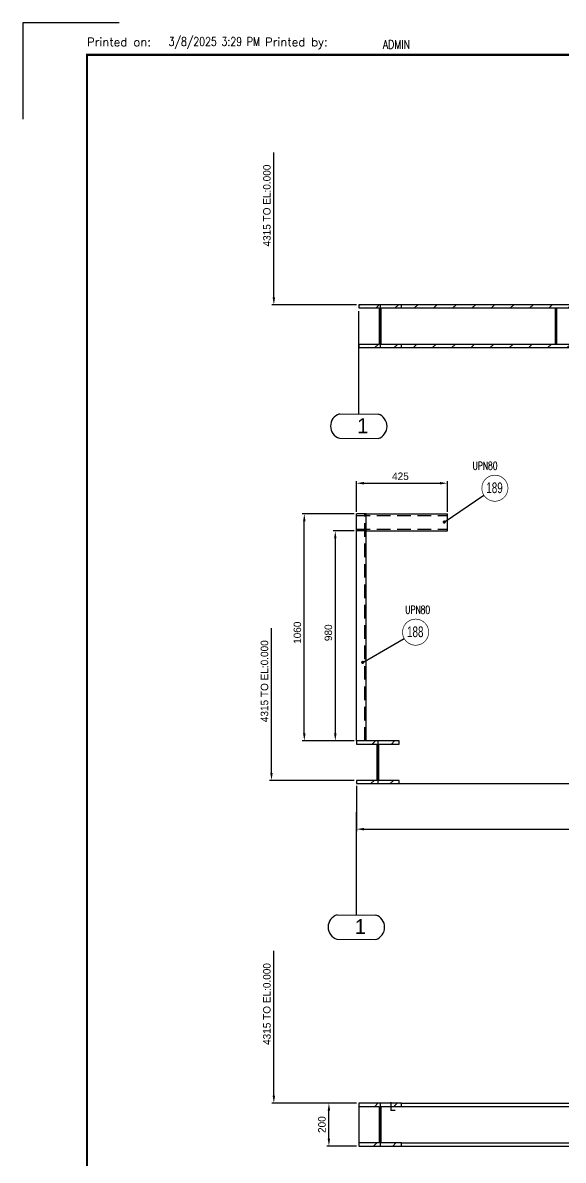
# Model space of a CAD drawing. Header units: millimetres. Extents: x 0 to 16187, y -20471 to 6290.
# Drawn here: x 5534 to 5787, y 2907 to 3438 of the extents above; entities that cross this region are included whole.
import ezdxf
from ezdxf.enums import TextEntityAlignment as Align

# ---------------------------------------------------------------- set-up
doc = ezdxf.new("R2010")
doc.units = ezdxf.units.MM
doc.header["$PDSIZE"] = -1
doc.linetypes.add('HIDDEN', pattern=[9.525, 6.35, -3.175])
doc.layers.add('BORDER1', color=3, linetype='Continuous')
doc.layers.add('BORDER2', color=7, linetype='Continuous')
doc.styles.add('MtXpl_txt_shx', font='txt.shx', dxfattribs={"height": 0.2})
doc.styles.add('ROMANC', font='ROMANC', dxfattribs={"height": 5})
doc.styles.add('ROMANS', font='ROMANS.shx', dxfattribs={"width": 0.8})
doc.styles.add('ROMANT', font='ROMANT', dxfattribs={"height": 4})
doc.styles.add('SLDTEXTSTYLE2', font='TXT', dxfattribs={"width": 0.686449})
doc.dimstyles.new('AM_ISO', dxfattribs={"dimtxt": 3.5, "dimasz": 3.5, "dimexe": 1, "dimexo": 1, "dimgap": 1.5, "dimtad": 1, "dimdsep": 46, "dimtxsty": 'Standard', "dimcen": 0, "dimclrd": 1, "dimclre": 1, "dimclrt": 1, "dimadec": 0, "dimazin": 2, "dimtp": 0.1, "dimtm": 0.1, "dimtfac": 0.71, "dimtdec": 3, "dimtmove": 0, "dimatfit": 3, "dimfxl": 1, "dimlwd": -1, "dimlwe": -1, "dimarcsym": 1})
doc.dimstyles.new('AM_ISO$7', dxfattribs={"dimtxt": 3.5, "dimasz": 3.5, "dimexe": 1, "dimexo": 1, "dimgap": 1.5, "dimtad": 1, "dimtoh": 1, "dimdsep": 46, "dimtxsty": 'Standard', "dimcen": 0, "dimclrd": 1, "dimclre": 1, "dimclrt": 1, "dimadec": 0, "dimazin": 2, "dimtp": 0.1, "dimtm": 0.1, "dimtfac": 0.71, "dimtdec": 3, "dimtmove": 0, "dimatfit": 3, "dimfxl": 1, "dimlwd": -1, "dimlwe": -1, "dimarcsym": 1})
pattern_1 = [(45, (5124.218, 6869.931), (-4.490128, 4.490128), [])]
pattern_2 = [(45, (5123.106, 7115.998), (-4.490128, 4.490128), [])]
pattern_3 = [(45, (5124.218, 2672.032), (-4.49013, 4.49013), [])]

# ---------------------------------------------------------------- blocks, each defined once
blk = doc.blocks.new('_D_118')
at = {"color": 1, "linetype": 'ByBlock'}
for p, q in [((5688.93, 3208.75), (5664.6, 3208.75)), ((5665.6, 3106.25), (5665.6, 3205.25)), ((5688.93, 3102.75), (5664.6, 3102.75))]:
    blk.add_line(p, q, dxfattribs=at)
at = {"color": 1}
for points in [[(5666.19, 3205.25), (5665.02, 3205.25), (5665.6, 3208.75)], [(5665.02, 3106.25), (5666.19, 3106.25), (5665.6, 3102.75)]]:
    blk.add_solid(points, dxfattribs=at)
at = {"layer": 'Defpoints', "color": 0}
for p in [(5665.6, 3208.75), (5689.93, 3208.75), (5689.93, 3102.75)]:
    blk.add_point(p, dxfattribs=at)
at = {"color": 1, "insert": (5660.6, 3153.22), "char_height": 3.5, "attachment_point": 2, "rotation": 90}
blk.add_mtext('1060', dxfattribs=at)
blk = doc.blocks.new('_D_119')
at = {"color": 1, "linetype": 'ByBlock'}
for p, q in [((5689.93, 3209.75), (5689.93, 3224.06)), ((5693.43, 3223.06), (5728.93, 3223.06)), ((5732.43, 3209.75), (5732.43, 3224.06))]:
    blk.add_line(p, q, dxfattribs=at)
at = {"color": 1}
for points in [[(5693.43, 3223.65), (5693.43, 3222.48), (5689.93, 3223.06)], [(5728.93, 3222.48), (5728.93, 3223.65), (5732.43, 3223.06)]]:
    blk.add_solid(points, dxfattribs=at)
at = {"layer": 'Defpoints', "color": 0}
for p in [(5732.43, 3223.06), (5689.93, 3208.75), (5732.43, 3208.75)]:
    blk.add_point(p, dxfattribs=at)
at = {"color": 1, "insert": (5710.49, 3228.06), "char_height": 3.5, "attachment_point": 2}
blk.add_mtext('425', dxfattribs=at)
blk = doc.blocks.new('_D_120')
at = {"color": 1, "linetype": 'ByBlock'}
for p, q in [((5688.93, 3200.75), (5679.07, 3200.75)), ((5680.07, 3197.25), (5680.07, 3106.25)), ((5688.93, 3102.75), (5679.07, 3102.75))]:
    blk.add_line(p, q, dxfattribs=at)
at = {"color": 1}
for points in [[(5680.65, 3197.25), (5679.48, 3197.25), (5680.07, 3200.75)], [(5679.48, 3106.25), (5680.65, 3106.25), (5680.07, 3102.75)]]:
    blk.add_solid(points, dxfattribs=at)
at = {"layer": 'Defpoints', "color": 0}
for p in [(5689.93, 3200.75), (5680.07, 3102.75), (5689.93, 3102.75)]:
    blk.add_point(p, dxfattribs=at)
at = {"color": 1, "insert": (5675.07, 3153.22), "char_height": 3.5, "attachment_point": 2, "rotation": 90}
blk.add_mtext('980', dxfattribs=at)
blk = doc.blocks.new('_D_125')
at = {"color": 1, "linetype": 'ByBlock'}
for p, q in [((5893.2, 2944.08), (5893.2, 2958.17)), ((5884.74, 2944.08), (5894.2, 2944.08)), ((5893.2, 2940.58), (5893.2, 2936.98)), ((5712.04, 2933.48), (5894.2, 2933.48))]:
    blk.add_line(p, q, dxfattribs=at)
at = {"color": 1}
for points in [[(5893.78, 2940.58), (5892.62, 2940.58), (5893.2, 2944.08)], [(5892.62, 2936.98), (5893.78, 2936.98), (5893.2, 2933.48)]]:
    blk.add_solid(points, dxfattribs=at)
at = {"layer": 'Defpoints', "color": 0}
for p in [(5883.74, 2944.08), (5711.04, 2933.48), (5893.2, 2933.48)]:
    blk.add_point(p, dxfattribs=at)
at = {"color": 1, "insert": (5888.2, 2952.88), "char_height": 3.5, "attachment_point": 2, "rotation": 90}
blk.add_mtext('106', dxfattribs=at)
blk = doc.blocks.new('*D3813')
at = {"color": 1, "linetype": 'ByBlock'}
for p, q in [((5690.04, 2933.48), (5676.09, 2933.48)), ((5677.09, 2916.98), (5677.09, 2929.98)), ((5690.04, 2913.48), (5676.09, 2913.48))]:
    blk.add_line(p, q, dxfattribs=at)
at = {"color": 1}
for points in [[(5677.67, 2929.98), (5676.5, 2929.98), (5677.09, 2933.48)], [(5676.5, 2916.98), (5677.67, 2916.98), (5677.09, 2913.48)]]:
    blk.add_solid(points, dxfattribs=at)
at = {"layer": 'Defpoints', "color": 0}
for p in [(5677.09, 2933.48), (5691.04, 2933.48), (5691.04, 2913.48)]:
    blk.add_point(p, dxfattribs=at)
at = {"color": 1, "insert": (5673.84, 2923.48), "char_height": 3.5, "attachment_point": 5, "rotation": 90}
blk.add_mtext('200', dxfattribs=at)
blk = doc.blocks.new('*U609')
at = {"layer": 'BORDER1', "color": 154, "true_color": 0x1859a9, "const_width": 1}
blk.add_lwpolyline([(1.81, 811), (1144, 811), (1144, 0), (0, 0), (0, 811)], close=True, dxfattribs=at)
at = {"layer": 'BORDER2'}
blk.add_lwpolyline([(15, 826), (-30, 826), (-30, 781)], dxfattribs=at)
at = {"layer": 'BORDER2', "style": 'ROMANS'}
blk.add_text('Printed on:                 Printed by:', height=4, dxfattribs=at).set_placement((0, 815))
at = {"layer": 'BORDER2', "char_height": 4, "attachment_point": 7, "style": 'ROMANS'}
for s, insert in [('3/8/2025 3:29 PM', (38.14, 813.89)), ('ADMIN', (138.14, 813.89))]:
    blk.add_mtext(s, dxfattribs=dict(at, insert=insert))
at = {"layer": 'BORDER2', "flags": 8}
for tag, height, style, p in [('REV-A', 3.24, 'ROMANS', (986.93, 140.25)), ('RE-A', 8.06, 'ROMANT', (1084.63, 7.17))]:
    blk.add_attdef(tag, text='', height=height, dxfattribs=dict(at, style=style)).set_placement(p, align=Align.CENTER)
at = {"layer": 'BORDER2', "style": 'ROMANS', "width": 3.830216}
blk.add_attdef('DATE-A', text='', height=3.24, dxfattribs=at).set_placement((995.51, 140.25), (1008.51, 140.25), align=Align.FIT)
at = {"layer": 'BORDER2'}
for tag, height, style, p in [('DRN-A', 3.24, 'ROMANS', (1018.38, 140.25)), ('CHD-A', 3.24, 'ROMANS', (1032.35, 140.25)), ('APD-A', 3.24, 'ROMANS', (1046.64, 140.25)), ('CONS_CONT_VEND', 4.2, 'ROMANC', (1061.39, 72.83))]:
    blk.add_attdef(tag, text='', height=height, dxfattribs=dict(at, style=style)).set_placement(p, align=Align.CENTER)
at = {"layer": 'BORDER2', "style": 'ROMANS', "width": 0.8}
for tag, p, height in [('1:X', (997.23, 122.55), 3.5), ('LOC', (1042.74, 122.55), 3.5), ('PROJ_NO', (1118.64, 122.55), 3.5), ('CONS_DRG_NO', (1011, 63), 3)]:
    blk.add_attdef(tag, p, '', height=height, dxfattribs=at)
at = {"layer": 'BORDER2', "lineweight": 30, "width": 0.8, "flags": 104}
blk.add_attdef('COMMENTS-A', text='', height=2.2, dxfattribs=at).set_placement((1055.21, 142.07), align=Align.MIDDLE_LEFT)
at = {"layer": 'BORDER2', "style": 'ROMANS', "width": 0.8}
for tag, p in [('PROJECT_TITLE_1', (1061.07, 55.35)), ('PROJECT_TITLE_2', (1061.07, 49.3))]:
    blk.add_attdef(tag, text='', height=3.5, dxfattribs=at).set_placement(p, align=Align.MIDDLE)
at = {"layer": 'BORDER2', "style": 'ROMANT', "width": 0.8}
for tag, p in [('DRG_TITLE_1', (1061.07, 36.31)), ('DRG_TITLE_2', (1061.07, 28.31)), ('DRG_TITLE_3', (1061.07, 20.31))]:
    blk.add_attdef(tag, text='', height=5, dxfattribs=at).set_placement(p, align=Align.CENTER)
at = {"layer": 'BORDER2', "style": 'ROMANT'}
for tag, p in [('AR', (995, 7.17)), ('PA', (1011.74, 7.17)), ('DC', (1028.45, 7.17)), ('TS', (1120.84, 7.17))]:
    blk.add_attdef(tag, p, '', height=8.06, dxfattribs=at)
for tag, p in [('SRNO', (1074.7, 7.17)), ('SH', (1115.8, 7.18))]:
    blk.add_attdef(tag, text='', height=8.06, dxfattribs=at).set_placement(p, align=Align.RIGHT)
at = {"layer": 'BORDER2', "style": 'ROMANS', "flags": 2}
blk.add_attdef('TB_VERSION', text='', height=2, dxfattribs=at).set_placement((1, -1), align=Align.TOP_LEFT)
blk = doc.blocks.new('*D4451')
at = {"color": 1, "linetype": 'ByBlock'}
for p, q in [((5689.93, 3081.75), (5689.93, 3060.49)), ((6113.93, 3081.75), (6113.93, 3060.49)), ((5693.43, 3061.49), (6110.43, 3061.49))]:
    blk.add_line(p, q, dxfattribs=at)
at = {"color": 1}
for points in [[(5693.43, 3062.07), (5693.43, 3060.9), (5689.93, 3061.49)], [(6110.43, 3060.9), (6110.43, 3062.07), (6113.93, 3061.49)]]:
    blk.add_solid(points, dxfattribs=at)
at = {"layer": 'Defpoints', "color": 0}
for p in [(5689.93, 3082.75), (6113.93, 3082.75), (6113.93, 3061.49)]:
    blk.add_point(p, dxfattribs=at)
at = {"color": 1, "insert": (5901.93, 3064.74), "char_height": 3.5, "attachment_point": 5}
blk.add_mtext('4240', dxfattribs=at)
blk = doc.blocks.new('A$7E931B1718533D')
at = {"color": 1, "linetype": 'Continuous', "lineweight": 25}
for p, q in [((13.2, 11.43), (13.2, 59.5)), ((4.14, 0.09), (22.29, 0.01))]:
    blk.add_line(p, q, dxfattribs=at)
at = {"color": 1, "ltscale": 0.2}
blk.add_line((4.15, 11.48), (22.25, 11.39), dxfattribs=at)
for centre, radius, start, end in [((5.98, 5.79), 5.98, 107.869, 252.0246), ((20.4, 5.69), 5.99, 287.9651, 71.9697)]:
    blk.add_arc(centre, radius, start, end, dxfattribs=at)
at = {"color": 1, "linetype": 'Continuous', "lineweight": 25}
blk.add_text('1', height=7, rotation=359.9537, dxfattribs=at).set_placement((12.44, 2.5))
blk = doc.blocks.new('*D5755')
at = {"color": 1, "linetype": 'ByBlock'}
for p, q in [((5651.38, 3309.92), (5651.38, 3377.58)), ((5690.04, 3306.42), (5650.38, 3306.42))]:
    blk.add_line(p, q, dxfattribs=at)
at = {"color": 1}
blk.add_solid([(5650.8, 3309.92), (5651.96, 3309.92), (5651.38, 3306.42)], dxfattribs=at)
at = {"layer": 'Defpoints', "color": 0}
for p in [(5651.38, 3399.08), (5691.04, 3399.08), (5691.04, 3306.42)]:
    blk.add_point(p, dxfattribs=at)
at = {"color": 1, "insert": (5648.13, 3352.75), "char_height": 3.5, "attachment_point": 5, "rotation": 90}
blk.add_mtext('4315 TO EL:0.000', dxfattribs=at)
blk = doc.blocks.new('*D5756')
at = {"color": 1, "linetype": 'ByBlock'}
for p, q in [((5650.27, 3087.75), (5650.27, 3155.42)), ((5688.93, 3084.25), (5649.27, 3084.25))]:
    blk.add_line(p, q, dxfattribs=at)
at = {"color": 1}
blk.add_solid([(5649.69, 3087.75), (5650.85, 3087.75), (5650.27, 3084.25)], dxfattribs=at)
at = {"layer": 'Defpoints', "color": 0}
for p in [(5650.27, 3176.91), (5689.93, 3176.91), (5689.93, 3084.25)]:
    blk.add_point(p, dxfattribs=at)
at = {"color": 1, "insert": (5647.02, 3130.58), "char_height": 3.5, "attachment_point": 5, "rotation": 90}
blk.add_mtext('4315 TO EL:0.000', dxfattribs=at)
blk = doc.blocks.new('*D5757')
at = {"color": 1, "linetype": 'ByBlock'}
for p, q in [((5651.38, 2936.98), (5651.38, 3004.65)), ((5690.04, 2933.48), (5650.38, 2933.48))]:
    blk.add_line(p, q, dxfattribs=at)
at = {"color": 1}
blk.add_solid([(5650.8, 2936.98), (5651.96, 2936.98), (5651.38, 2933.48)], dxfattribs=at)
at = {"layer": 'Defpoints', "color": 0}
for p in [(5651.38, 3026.14), (5691.04, 3026.14), (5691.04, 2933.48)]:
    blk.add_point(p, dxfattribs=at)
at = {"color": 1, "insert": (5648.13, 2979.81), "char_height": 3.5, "attachment_point": 5, "rotation": 90}
blk.add_mtext('4315 TO EL:0.000', dxfattribs=at)

msp = doc.modelspace()

# ---------------------------------------------------------------- hatches: boundary and pattern name
at = {"linetype": 'Continuous', "lineweight": 18}
h = msp.add_hatch(dxfattribs=at)
h.set_pattern_fill('ANSI31', scale=2, style=0)
h.set_pattern_definition(pattern_1)
h.paths.add_polyline_path([(5701.04258, 3286.41852), (5701.04258, 3306.41852), (5691.04258, 3306.41852), (5691.04258, 3304.91852), (5700.59258, 3304.91852), (5700.59258, 3287.91852), (5691.04258, 3287.91852), (5691.04258, 3286.41852)], flags=0)
h = msp.add_hatch(dxfattribs=at)
h.set_pattern_fill('ANSI31', scale=2, style=0)
h.set_pattern_definition(pattern_1)
h.paths.add_polyline_path([(5711.04258, 3306.41852), (5701.04258, 3306.41852), (5701.04258, 3286.41852), (5711.04258, 3286.41852), (5711.04258, 3287.91852), (5701.49258, 3287.91852), (5701.49258, 3304.91852), (5711.04258, 3304.91852)], flags=0)
h = msp.add_hatch(dxfattribs=at)
h.set_pattern_fill('ANSI31', scale=2, style=0)
h.set_pattern_definition(pattern_1)
h.paths.add_polyline_path([(6095.04258, 3304.91852), (6095.04258, 3306.41852), (5711.04258, 3306.41852), (5711.04258, 3304.91852)], flags=0)
h = msp.add_hatch(dxfattribs=at)
h.set_pattern_fill('ANSI31', scale=2, style=0)
h.set_pattern_definition(pattern_1)
h.paths.add_polyline_path([(5782.69258, 3287.91852), (5783.14258, 3287.91852), (5783.14258, 3304.91852), (5782.69258, 3304.91852)], flags=0)
h = msp.add_hatch(dxfattribs=at)
h.set_pattern_fill('ANSI31', scale=2, style=0)
h.set_pattern_definition(pattern_1)
h.paths.add_polyline_path([(5783.14258, 3287.91852), (5783.59258, 3287.91852), (5783.59258, 3304.91852), (5783.14258, 3304.91852)], flags=0)
h = msp.add_hatch(dxfattribs=at)
h.set_pattern_fill('ANSI31', scale=2, style=0)
h.set_pattern_definition(pattern_1)
h.paths.add_polyline_path([(6095.04258, 3286.41852), (6095.04258, 3287.91852), (5711.04258, 3287.91852), (5711.04258, 3286.41852)], flags=0)
h = msp.add_hatch(dxfattribs=at)
h.set_pattern_fill('ANSI31', scale=2, style=0)
h.set_pattern_definition(pattern_2)
h.paths.add_polyline_path([(5699.93019, 3082.75401), (5699.93019, 3102.75401), (5689.93019, 3102.75401), (5689.93019, 3101.25401), (5699.48019, 3101.25401), (5699.48019, 3084.25401), (5689.93019, 3084.25401), (5689.93019, 3082.75401)], flags=0)
h = msp.add_hatch(dxfattribs=at)
h.set_pattern_fill('ANSI31', scale=2, style=0)
h.set_pattern_definition(pattern_2)
h.paths.add_polyline_path([(5709.93019, 3102.75401), (5699.93019, 3102.75401), (5699.93019, 3082.75401), (5709.93019, 3082.75401), (5709.93019, 3084.25401), (5700.38019, 3084.25401), (5700.38019, 3101.25401), (5709.93019, 3101.25401)], flags=0)
h = msp.add_hatch(dxfattribs=at)
h.set_pattern_fill('ANSI31', scale=2, style=0)
h.set_pattern_definition(pattern_3)
h.paths.add_polyline_path([(5701.04258, 2933.48419), (5691.04258, 2933.48419), (5691.04258, 2931.98419), (5700.59258, 2931.98419), (5700.59258, 2914.98419), (5691.04258, 2914.98419), (5691.04258, 2913.48419), (5701.04258, 2913.48419)], flags=0)
h = msp.add_hatch(dxfattribs=at)
h.set_pattern_fill('ANSI31', scale=2, style=0)
h.set_pattern_definition(pattern_3)
h.paths.add_polyline_path([(5711.04258, 2931.98419), (5711.04258, 2933.48419), (5701.04258, 2933.48419), (5701.04258, 2913.48419), (5711.04258, 2913.48419), (5711.04258, 2914.98419), (5701.49258, 2914.98419), (5701.49258, 2931.98419)], flags=0)

# ---------------------------------------------------------------- linework, layer by layer
at = {"color": 7, "linetype": 'Continuous', "lineweight": 25}
for p, q in [((5691.04258, 3306.41852), (5691.04258, 3304.91852)), ((5701.04258, 3306.41852), (5691.04258, 3306.41852)), ((5691.04258, 3304.91852), (5700.59258, 3304.91852)), ((5700.59258, 3304.91852), (5700.59258, 3287.91852)), ((5711.04258, 3306.41852), (5701.04258, 3306.41852)), ((5701.04258, 3306.41852), (5701.04258, 3286.41852)), ((5701.49258, 3304.91852), (5711.04258, 3304.91852)), ((5701.49258, 3287.91852), (5701.49258, 3304.91852)), ((5711.04258, 3304.91852), (5711.04258, 3306.41852)), ((6095.04258, 3306.41852), (5711.04258, 3306.41852)), ((5711.04258, 3304.91852), (6095.04258, 3304.91852)), ((5782.69258, 3304.91852), (5782.69258, 3287.91852)), ((5782.69258, 3304.91852), (5783.14258, 3304.91852)), ((5783.14258, 3304.91852), (5783.14258, 3287.91852)), ((5783.14258, 3304.91852), (5783.59258, 3304.91852)), ((5783.59258, 3287.91852), (5783.59258, 3304.91852)), ((5700.59258, 3287.91852), (5691.04258, 3287.91852)), ((5691.04258, 3287.91852), (5691.04258, 3286.41852)), ((5691.04258, 3286.41852), (5701.04258, 3286.41852)), ((5701.04258, 3286.41852), (5711.04258, 3286.41852)), ((5711.04258, 3287.91852), (5701.49258, 3287.91852)), ((5711.04258, 3286.41852), (5711.04258, 3287.91852)), ((6095.04258, 3287.91852), (5711.04258, 3287.91852)), ((5711.04258, 3286.41852), (6095.04258, 3286.41852)), ((5783.14258, 3287.91852), (5782.69258, 3287.91852)), ((5783.59258, 3287.91852), (5783.14258, 3287.91852)), ((5689.93019, 3102.75401), (5689.93019, 3208.75401)), ((5694.43019, 3208.75401), (5689.93019, 3208.75401)), ((5694.43019, 3208.75401), (5732.43019, 3208.75401)), ((5694.43019, 3102.75401), (5694.43019, 3208.75401)), ((5732.43019, 3200.75401), (5732.43019, 3208.75401)), ((5694.43019, 3200.75401), (5732.43019, 3200.75401)), ((5689.93019, 3102.75401), (5689.93019, 3101.25401)), ((5699.93019, 3102.75401), (5689.93019, 3102.75401)), ((5689.93019, 3101.25401), (5699.48019, 3101.25401)), ((5699.48019, 3101.25401), (5699.48019, 3084.25401)), ((5699.93019, 3102.75401), (5699.93019, 3082.75401)), ((5709.93019, 3102.75401), (5699.93019, 3102.75401)), ((5700.38019, 3101.25401), (5709.93019, 3101.25401)), ((5700.38019, 3084.25401), (5700.38019, 3101.25401)), ((5709.93019, 3101.25401), (5709.93019, 3102.75401)), ((5689.93019, 3084.25401), (5689.93019, 3082.75401)), ((5699.48019, 3084.25401), (5689.93019, 3084.25401)), ((5689.93019, 3082.75401), (5699.93019, 3082.75401)), ((5699.93019, 3082.75401), (5709.93019, 3082.75401)), ((5709.93019, 3084.25401), (5700.38019, 3084.25401)), ((5709.93019, 3082.75401), (5709.93019, 3084.25401)), ((5691.04258, 2933.48419), (5691.04258, 2931.98419)), ((5701.04258, 2933.48419), (5691.04258, 2933.48419)), ((5711.04258, 2933.48419), (5701.04258, 2933.48419)), ((5701.04258, 2933.48419), (5701.04258, 2913.48419)), ((5711.04258, 2931.98419), (5711.04258, 2933.48419)), ((5711.04258, 2933.48419), (5981.64258, 2933.48419)), ((5691.04258, 2931.98419), (5700.59258, 2931.98419)), ((5691.04258, 2931.98419), (5691.04258, 2914.98419)), ((5700.59258, 2931.98419), (5700.59258, 2914.98419)), ((5701.49258, 2931.98419), (5711.04258, 2931.98419)), ((5701.49258, 2914.98419), (5701.49258, 2931.98419)), ((5711.04258, 2931.98419), (5981.64258, 2931.98419)), ((5691.04258, 2914.98419), (5691.04258, 2913.48419)), ((5700.59258, 2914.98419), (5691.04258, 2914.98419)), ((5691.04258, 2913.48419), (5701.04258, 2913.48419)), ((5701.04258, 2913.48419), (5711.04258, 2913.48419)), ((5711.04258, 2914.98419), (5701.49258, 2914.98419)), ((5711.04258, 2913.48419), (5711.04258, 2914.98419)), ((5711.04258, 2914.98419), (5981.64258, 2914.98419)), ((5711.04258, 2913.48419), (5981.64258, 2913.48419))]:
    msp.add_line(p, q, dxfattribs=at)
at = {"color": 2, "linetype": 'HIDDEN', "lineweight": 25}
for p, q in [((5689.93019, 3207.95401), (5732.43019, 3207.95401)), ((5693.93019, 3102.75401), (5693.93019, 3208.75401)), ((5689.93019, 3201.55401), (5732.43019, 3201.55401))]:
    msp.add_line(p, q, dxfattribs=at)
for p, q in [((5694.43019, 3200.75401), (5689.93019, 3200.75401)), ((5709.93019, 3082.75401), (6113.93019, 3082.75401))]:
    msp.add_line(p, q)
at = {"color": 7, "linetype": 'Continuous'}
for q in [(5706.21655, 2933.9622), (5708.09948, 2930.19635)]:
    msp.add_line((5706.21655, 2930.19635), q, dxfattribs=at)
at = {"color": 4}
msp.add_lwpolyline([(5748.50465, 3220.73406, 0.3125, 0.3125, -1), (5760.69215, 3220.73406, 0.3125, 0.3125, -1)], format="xyseb", close=True, dxfattribs=at)
at = {"color": 4, "const_width": 0.3125}
msp.add_lwpolyline([(5711.48221, 3153.48557, -1), (5723.66971, 3153.48557, -1)], format="xyb", close=True, dxfattribs=at)
at = {"color": 7, "linetype": 'Continuous'}
msp.add_point((5706.21655, 2930.19635), dxfattribs=at)

# ---------------------------------------------------------------- block references
for p in [(5677.84108, 3243.93637), (5676.72869, 3009.96549)]:
    msp.add_blockref('A$7E931B1718533D', p)
at = {"layer": 'BORDER1'}
msp.add_blockref('*U609', (5564.09849, 2612.13313), dxfattribs=at)

# ---------------------------------------------------------------- texts
at = {"color": 4, "style": 'MtXpl_txt_shx', "width": 0.6875}
msp.add_text('UPN80', height=3.75, dxfattribs=at).set_placement((5744.21731, 3229.34685))
at = {"color": 4, "style": 'SLDTEXTSTYLE2', "width": 0.686449}
msp.add_text('189', height=5, dxfattribs=at).set_placement((5754.43193, 3220.92703), align=Align.MIDDLE_CENTER)
at = {"color": 4, "lineweight": 25, "style": 'MtXpl_txt_shx', "width": 0.6875}
msp.add_text('UPN80', height=3.75, dxfattribs=at).set_placement((5712.73929, 3162.09836))
at = {"color": 4, "lineweight": 25, "style": 'SLDTEXTSTYLE2', "width": 0.686449}
msp.add_text('188', height=5, dxfattribs=at).set_placement((5717.40949, 3153.67854), align=Align.MIDDLE_CENTER)

# ---------------------------------------------------------------- dimensions: what is measured, and where the dimension line sits
for base, p1, p2, picture, middle in [((5651.38144, 3399.07507), (5691.04258, 3306.41852), (5691.04258, 3399.07507), '*D5755', (5648.13144, 3352.74679)), ((5650.26904, 3176.91057), (5689.93019, 3084.25401), (5689.93019, 3176.91057), '*D5756', (5647.01904, 3130.58229)), ((5651.38144, 3026.14074), (5691.04258, 2933.48419), (5691.04258, 3026.14074), '*D5757', (5648.13144, 2979.81246))]:
    dim = msp.add_linear_dim(base=base, p1=p1, p2=p2, angle=90, text='4315 TO EL:0.000', dimstyle='AM_ISO', override={"dimtxt": 3.5, "dimtxsty": 'Standard', "dimse2": 1, "dimsd2": 1})
    dim.commit()
    dim.dimension.update_dxf_attribs({"geometry": picture, "text_midpoint": middle})
dim = msp.add_linear_dim(base=(5732.43019, 3223.06408), p1=(5689.93019, 3208.75401), p2=(5732.43019, 3208.75401), dimstyle='AM_ISO', override={"dimtxt": 3.5, "dimlfac": 10})
dim.commit()
dim.dimension.update_dxf_attribs({"geometry": '_D_119', "text_midpoint": (5710.4875, 3223.06408), "dimtype": 160})
for base, p1, p2, picture, middle in [((5665.60207, 3208.75401), (5689.93019, 3102.75401), (5689.93019, 3208.75401), '_D_118', (5665.60207, 3153.22274)), ((5680.06742, 3102.75401), (5689.93019, 3200.75401), (5689.93019, 3102.75401), '_D_120', (5680.06742, 3153.22274)), ((5893.19861, 2933.48419), (5883.74258, 2944.08419), (5711.04258, 2933.48419), '_D_125', (5893.19861, 2952.87585)), ((5677.08749, 2933.48419), (5691.04258, 2913.48419), (5691.04258, 2933.48419), '*D3813', (5677.08749, 2923.48419))]:
    dim = msp.add_linear_dim(base=base, p1=p1, p2=p2, angle=90, dimstyle='AM_ISO', override={"dimtxt": 3.5, "dimlfac": 10})
    dim.commit()
    dim.dimension.update_dxf_attribs({"geometry": picture, "text_midpoint": middle, "dimtype": 160})
dim = msp.add_linear_dim(base=(6113.93019, 3061.48813), p1=(5689.93019, 3082.75401), p2=(6113.93019, 3082.75401), dimstyle='AM_ISO', override={"dimtxt": 3.5, "dimlfac": 10})
dim.commit()
dim.dimension.update_dxf_attribs({"geometry": '*D4451', "text_midpoint": (5901.93019, 3064.73813)})

# ---------------------------------------------------------------- leaders
at = {"color": 4}
for points in [[(5730.95961, 3204.93581), (5749.47857, 3217.42935)], [(5692.879, 3139.3988), (5712.23522, 3150.55125)]]:
    msp.add_leader(points, dimstyle='AM_ISO$7', override={"dimasz": 1.5, "dimldrblk": 'Dot'}, dxfattribs=at)

doc.saveas('drawing.dxf')
